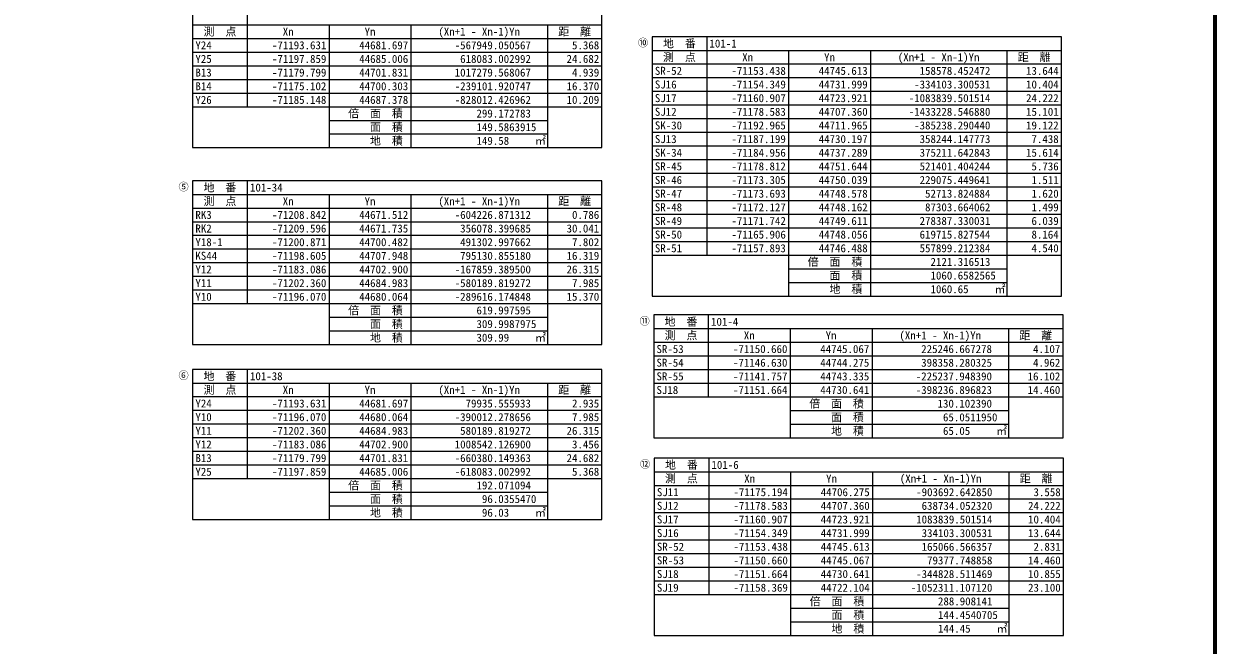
# Model space of a CAD drawing. Units: millimetres, scale not verified. Extents: x -618021 to 205570, y 4826 to 1743820.
# Drawn here: x 118247 to 205570, y 46791 to 92319 of the extents above; entities that cross this region are included whole.
import ezdxf
from ezdxf.enums import TextEntityAlignment as Align

# ---------------------------------------------------------------- set-up
doc = ezdxf.new("R2010")
doc.units = ezdxf.units.MM
doc.header["$LTSCALE"] = 250
for name, color, linetype, lineweight in [('図枠', 7, 'Continuous', 13), ('地番名', 7, 'Continuous', 13), ('求積表罫線', 7, 'Continuous', 13)]:
    doc.layers.add(name, color=color, linetype=linetype, lineweight=lineweight)
doc.layers.add('求積表固定文字', color=7, linetype='Continuous')
doc.layers.add('求積表項目文字', color=7, linetype='Continuous')
doc.styles.add('ＭＳ ゴシック', font='')
doc.styles.get('ＭＳ ゴシック').set_extended_font_data('MS Gothic')

msp = doc.modelspace()

# ---------------------------------------------------------------- linework, layer by layer
at = {"layer": '図枠', "lineweight": 70}
msp.add_lwpolyline([(5320.1, 4826.3), (205570.1, 4826.3), (205570.1, 143326.3), (5320.1, 143326.3)], close=True, dxfattribs=at)
at = {"layer": '求積表罫線'}
for p, q in [((134622.4, 93247.7), (134622.4, 86247.7)), ((130622.4, 92247.7), (160622.4, 92247.7)), ((140622.4, 92247.7), (140622.4, 83247.7)), ((146622.4, 92247.7), (146622.4, 83247.7)), ((156622.4, 92247.7), (156622.4, 83247.7)), ((130622.4, 91247.7), (160622.4, 91247.7)), ((168300.4, 91375.6), (168300.4, 75375.6)), ((130622.4, 90247.7), (160622.4, 90247.7)), ((164300.4, 90375.6), (194300.4, 90375.6)), ((174300.4, 90375.6), (174300.4, 72375.6)), ((180300.4, 90375.6), (180300.4, 72375.6)), ((190300.4, 90375.6), (190300.4, 72375.6)), ((130622.4, 89247.7), (160622.4, 89247.7)), ((164300.4, 89375.6), (194300.4, 89375.6)), ((130622.4, 88247.7), (160622.4, 88247.7)), ((164300.4, 88375.6), (194300.4, 88375.6)), ((164300.4, 87375.6), (194300.4, 87375.6)), ((130622.4, 87247.7), (160622.4, 87247.7)), ((130622.4, 86247.7), (160622.4, 86247.7)), ((164300.4, 86375.6), (194300.4, 86375.6)), ((140622.4, 85247.7), (156622.4, 85247.7)), ((164300.4, 85375.6), (194300.4, 85375.6)), ((140622.4, 84247.7), (156622.4, 84247.7)), ((164300.4, 84375.6), (194300.4, 84375.6)), ((164300.4, 83375.6), (194300.4, 83375.6)), ((164300.4, 82375.6), (194300.4, 82375.6)), ((164300.4, 81375.6), (194300.4, 81375.6)), ((134622.4, 80821.8), (134622.4, 71821.8)), ((164300.4, 80375.6), (194300.4, 80375.6)), ((130622.4, 79821.8), (160622.4, 79821.8)), ((140622.4, 79821.8), (140622.4, 68821.8)), ((146622.4, 79821.8), (146622.4, 68821.8)), ((156622.4, 79821.8), (156622.4, 68821.8)), ((130622.4, 78821.8), (160622.4, 78821.8)), ((164300.4, 79375.6), (194300.4, 79375.6)), ((130622.4, 77821.8), (160622.4, 77821.8)), ((164300.4, 78375.6), (194300.4, 78375.6)), ((164300.4, 77375.6), (194300.4, 77375.6)), ((130622.4, 76821.8), (160622.4, 76821.8)), ((164300.4, 76375.6), (194300.4, 76375.6)), ((130622.4, 75821.8), (160622.4, 75821.8)), ((164300.4, 75375.6), (194300.4, 75375.6)), ((130622.4, 74821.8), (160622.4, 74821.8)), ((174300.4, 74375.6), (190300.4, 74375.6)), ((130622.4, 73821.8), (160622.4, 73821.8)), ((174300.4, 73375.6), (190300.4, 73375.6)), ((130622.4, 72821.8), (160622.4, 72821.8)), ((130622.4, 71821.8), (160622.4, 71821.8)), ((140622.4, 70821.8), (156622.4, 70821.8)), ((168417.6, 70989.1), (168417.6, 64989.1)), ((164417.6, 69989.1), (194417.6, 69989.1)), ((174417.6, 69989.1), (174417.6, 61989.1)), ((180417.6, 69989.1), (180417.6, 61989.1)), ((190417.6, 69989.1), (190417.6, 61989.1)), ((140622.4, 69821.8), (156622.4, 69821.8)), ((164417.6, 68989.1), (194417.6, 68989.1)), ((164417.6, 67989.1), (194417.6, 67989.1)), ((134622.4, 67000.3), (134622.4, 59000.3)), ((164417.6, 66989.1), (194417.6, 66989.1)), ((130622.4, 66000.3), (160622.4, 66000.3)), ((140622.4, 66000.3), (140622.4, 56000.3)), ((146622.4, 66000.3), (146622.4, 56000.3)), ((156622.4, 66000.3), (156622.4, 56000.3)), ((164417.6, 65989.1), (194417.6, 65989.1)), ((130622.4, 65000.3), (160622.4, 65000.3)), ((164417.6, 64989.1), (194417.6, 64989.1)), ((130622.4, 64000.3), (160622.4, 64000.3)), ((174417.6, 63989.1), (190417.6, 63989.1)), ((130622.4, 63000.3), (160622.4, 63000.3)), ((174417.6, 62989.1), (190417.6, 62989.1)), ((130622.4, 62000.3), (160622.4, 62000.3)), ((130622.4, 61000.3), (160622.4, 61000.3)), ((168448.2, 60502.3), (168448.2, 50502.3)), ((130622.4, 60000.3), (160622.4, 60000.3)), ((164448.2, 59502.3), (194448.2, 59502.3)), ((174448.2, 59502.3), (174448.2, 47502.3)), ((180448.2, 59502.3), (180448.2, 47502.3)), ((190448.2, 59502.3), (190448.2, 47502.3)), ((130622.4, 59000.3), (160622.4, 59000.3)), ((140622.4, 58000.3), (156622.4, 58000.3)), ((164448.2, 58502.3), (194448.2, 58502.3)), ((140622.4, 57000.3), (156622.4, 57000.3)), ((164448.2, 57502.3), (194448.2, 57502.3)), ((164448.2, 56502.3), (194448.2, 56502.3)), ((164448.2, 55502.3), (194448.2, 55502.3)), ((164448.2, 54502.3), (194448.2, 54502.3)), ((164448.2, 53502.3), (194448.2, 53502.3)), ((164448.2, 52502.3), (194448.2, 52502.3)), ((164448.2, 51502.3), (194448.2, 51502.3)), ((164448.2, 50502.3), (194448.2, 50502.3)), ((174448.2, 49502.3), (190448.2, 49502.3)), ((174448.2, 48502.3), (190448.2, 48502.3))]:
    msp.add_line(p, q, dxfattribs=at)
at = {"layer": '求積表罫線', "lineweight": 18}
for points in [[(130622.4, 83247.7), (160622.4, 83247.7), (160622.4, 93247.7), (130622.4, 93247.7)], [(164300.4, 72375.6), (194300.4, 72375.6), (194300.4, 91375.6), (164300.4, 91375.6)], [(130622.4, 68821.8), (160622.4, 68821.8), (160622.4, 80821.8), (130622.4, 80821.8)], [(164417.6, 61989.1), (194417.6, 61989.1), (194417.6, 70989.1), (164417.6, 70989.1)], [(130622.4, 56000.3), (160622.4, 56000.3), (160622.4, 67000.3), (130622.4, 67000.3)], [(164448.2, 47502.3), (194448.2, 47502.3), (194448.2, 60502.3), (164448.2, 60502.3)]]:
    msp.add_lwpolyline(points, close=True, dxfattribs=at)

# ---------------------------------------------------------------- texts
at = {"layer": '地番名', "style": 'ＭＳ ゴシック'}
for s, p in [('⑩', (163634, 90491.3)), ('⑤', (129956, 79937.4)), ('⑪', (163751.2, 70104.7)), ('⑥', (129956, 66116)), ('⑫', (163781.8, 59617.9))]:
    msp.add_text(s, height=549.9, dxfattribs=at).set_placement(p, align=Align.BOTTOM_CENTER)
at = {"layer": '求積表固定文字', "style": 'ＭＳ ゴシック'}
for s, p in [('測\u3000点', (132622.4, 91747.7)), ('Xn', (137622.4, 91747.7)), ('Yn', (143622.4, 91747.7)), ('(Xn+1 - Xn-1)Yn', (151622.4, 91747.7)), ('距\u3000離', (158622.4, 91747.7)), ('地\u3000番', (166300.4, 90875.6)), ('測\u3000点', (166300.4, 89875.6)), ('Xn', (171300.4, 89875.6)), ('Yn', (177300.4, 89875.6)), ('(Xn+1 - Xn-1)Yn', (185300.4, 89875.6)), ('距\u3000離', (192300.4, 89875.6)), ('㎡', (156122.4, 83747.7)), ('地\u3000番', (132622.4, 80321.8)), ('測\u3000点', (132622.4, 79321.8)), ('Xn', (137622.4, 79321.8)), ('Yn', (143622.4, 79321.8)), ('(Xn+1 - Xn-1)Yn', (151622.4, 79321.8)), ('距\u3000離', (158622.4, 79321.8)), ('㎡', (189800.4, 72875.6)), ('地\u3000番', (166417.6, 70489.1)), ('測\u3000点', (166417.6, 69489.1)), ('距\u3000離', (192417.6, 69489.1)), ('㎡', (156122.4, 69321.8)), ('Xn', (171417.6, 69489.1)), ('Yn', (177417.6, 69489.1)), ('(Xn+1 - Xn-1)Yn', (185417.6, 69489.1)), ('地\u3000番', (132622.4, 66500.3)), ('測\u3000点', (132622.4, 65500.3)), ('Xn', (137622.4, 65500.3)), ('Yn', (143622.4, 65500.3)), ('(Xn+1 - Xn-1)Yn', (151622.4, 65500.3)), ('距\u3000離', (158622.4, 65500.3)), ('㎡', (189917.6, 62489.1)), ('地\u3000番', (166448.2, 60002.3)), ('測\u3000点', (166448.2, 59002.3)), ('距\u3000離', (192448.2, 59002.3)), ('Xn', (171448.2, 59002.3)), ('Yn', (177448.2, 59002.3)), ('(Xn+1 - Xn-1)Yn', (185448.2, 59002.3)), ('㎡', (156122.4, 56500.3)), ('㎡', (189948.2, 48002.3))]:
    msp.add_text(s, height=586.5, dxfattribs=at).set_placement(p, align=Align.MIDDLE_CENTER)
for s, p in [('倍\u3000面\u3000積 ', (146422.4, 85747.7)), ('面\u3000積 ', (146422.4, 84747.7)), ('地\u3000積 ', (146422.4, 83747.7)), ('倍\u3000面\u3000積 ', (180100.4, 74875.6)), ('面\u3000積 ', (180100.4, 73875.6)), ('地\u3000積 ', (180100.4, 72875.6)), ('倍\u3000面\u3000積 ', (146422.4, 71321.8)), ('面\u3000積 ', (146422.4, 70321.8)), ('地\u3000積 ', (146422.4, 69321.8)), ('倍\u3000面\u3000積 ', (180217.6, 64489.1)), ('面\u3000積 ', (180217.6, 63489.1)), ('地\u3000積 ', (180217.6, 62489.1)), ('倍\u3000面\u3000積 ', (146422.4, 58500.3)), ('面\u3000積 ', (146422.4, 57500.3)), ('地\u3000積 ', (146422.4, 56500.3)), ('倍\u3000面\u3000積 ', (180248.2, 50002.3)), ('面\u3000積 ', (180248.2, 49002.3)), ('地\u3000積 ', (180248.2, 48002.3))]:
    msp.add_text(s, height=586.5, dxfattribs=at).set_placement(p, align=Align.MIDDLE_RIGHT)
at = {"layer": '求積表項目文字', "style": 'ＭＳ ゴシック'}
for s, p in [('Y24', (130822.4, 90747.7)), ('.050567', (152622.4, 90747.7)), ('101-1', (168500.4, 90875.6)), ('Y25', (130822.4, 89747.7)), ('.002992', (152622.4, 89747.7)), ('SR-52', (164500.4, 88875.6)), ('.452472', (186300.4, 88875.6)), ('B13', (130822.4, 88747.7)), ('.568067', (152622.4, 88747.7)), ('B14', (130822.4, 87747.7)), ('.920747', (152622.4, 87747.7)), ('SJ16', (164500.4, 87875.6)), ('.300531', (186300.4, 87875.6)), ('Y26', (130822.4, 86747.7)), ('.426962', (152622.4, 86747.7)), ('SJ17', (164500.4, 86875.6)), ('.501514', (186300.4, 86875.6)), ('.172783', (152622.4, 85747.7)), ('SJ12', (164500.4, 85875.6)), ('.546880', (186300.4, 85875.6)), ('.5863915', (152622.4, 84747.7)), ('SK-30', (164500.4, 84875.6)), ('.290440', (186300.4, 84875.6)), ('.58', (152622.4, 83747.7)), ('SJ13', (164500.4, 83875.6)), ('.147773', (186300.4, 83875.6)), ('SK-34', (164500.4, 82875.6)), ('.642843', (186300.4, 82875.6)), ('SR-45', (164500.4, 81875.6)), ('.404244', (186300.4, 81875.6)), ('101-34', (134822.4, 80321.8)), ('SR-46', (164500.4, 80875.6)), ('.449641', (186300.4, 80875.6)), ('SR-47', (164500.4, 79875.6)), ('.824884', (186300.4, 79875.6)), ('RK3', (130822.4, 78321.8)), ('.871312', (152622.4, 78321.8)), ('SR-48', (164500.4, 78875.6)), ('.664062', (186300.4, 78875.6)), ('SR-49', (164500.4, 77875.6)), ('.330031', (186300.4, 77875.6)), ('RK2', (130822.4, 77321.8)), ('.399685', (152622.4, 77321.8)), ('SR-50', (164500.4, 76875.6)), ('.827544', (186300.4, 76875.6)), ('Y18-1', (130822.4, 76321.8)), ('.997662', (152622.4, 76321.8)), ('SR-51', (164500.4, 75875.6)), ('.212384', (186300.4, 75875.6)), ('KS44', (130822.4, 75321.8)), ('.855180', (152622.4, 75321.8)), ('.316513', (186300.4, 74875.6)), ('Y12', (130822.4, 74321.8)), ('.389500', (152622.4, 74321.8)), ('Y11', (130822.4, 73321.8)), ('.819272', (152622.4, 73321.8)), ('.6582565', (186300.4, 73875.6)), ('Y10', (130822.4, 72321.8)), ('.174848', (152622.4, 72321.8)), ('.65', (186300.4, 72875.6)), ('.997595', (152622.4, 71321.8)), ('101-4', (168617.6, 70489.1)), ('.9987975', (152622.4, 70321.8)), ('.99', (152622.4, 69321.8)), ('SR-53', (164617.6, 68489.1)), ('.667278', (186417.6, 68489.1)), ('SR-54', (164617.6, 67489.1)), ('.280325', (186417.6, 67489.1)), ('101-38', (134822.4, 66500.3)), ('SR-55', (164617.6, 66489.1)), ('.948390', (186417.6, 66489.1)), ('SJ18', (164617.6, 65489.1)), ('.896823', (186417.6, 65489.1)), ('Y24', (130822.4, 64500.3)), ('.555933', (152622.4, 64500.3)), ('.102390', (186417.6, 64489.1)), ('Y10', (130822.4, 63500.3)), ('.278656', (152622.4, 63500.3)), ('.0511950', (186417.6, 63489.1)), ('Y11', (130822.4, 62500.3)), ('.819272', (152622.4, 62500.3)), ('.05', (186417.6, 62489.1)), ('Y12', (130822.4, 61500.3)), ('.126900', (152622.4, 61500.3)), ('B13', (130822.4, 60500.3)), ('.149363', (152622.4, 60500.3)), ('101-6', (168648.2, 60002.3)), ('Y25', (130822.4, 59500.3)), ('.002992', (152622.4, 59500.3)), ('.071094', (152622.4, 58500.3)), ('.0355470', (152622.4, 57500.3)), ('SJ11', (164648.2, 58002.3)), ('.642850', (186448.2, 58002.3)), ('.03', (152622.4, 56500.3)), ('SJ12', (164648.2, 57002.3)), ('.052320', (186448.2, 57002.3)), ('SJ17', (164648.2, 56002.3)), ('.501514', (186448.2, 56002.3)), ('SJ16', (164648.2, 55002.3)), ('.300531', (186448.2, 55002.3)), ('SR-52', (164648.2, 54002.3)), ('.566357', (186448.2, 54002.3)), ('SR-53', (164648.2, 53002.3)), ('.748858', (186448.2, 53002.3)), ('SJ18', (164648.2, 52002.3)), ('.511469', (186448.2, 52002.3)), ('SJ19', (164648.2, 51002.3)), ('.107120', (186448.2, 51002.3)), ('.908141', (186448.2, 50002.3)), ('.4540705', (186448.2, 49002.3)), ('.45', (186448.2, 48002.3))]:
    msp.add_text(s, height=586.5, dxfattribs=at).set_placement(p, align=Align.MIDDLE_LEFT)
for s, p in [('-71193.631', (140422.4, 90747.7)), ('44681.697', (146422.4, 90747.7)), ('-567949', (152622.4, 90747.7)), ('5.368', (160422.4, 90747.7)), ('-71197.859', (140422.4, 89747.7)), ('44685.006', (146422.4, 89747.7)), ('618083', (152622.4, 89747.7)), ('24.682', (160422.4, 89747.7)), ('-71153.438', (174100.4, 88875.6)), ('44745.613', (180100.4, 88875.6)), ('158578', (186300.4, 88875.6)), ('13.644', (194100.4, 88875.6)), ('-71179.799', (140422.4, 88747.7)), ('44701.831', (146422.4, 88747.7)), ('1017279', (152622.4, 88747.7)), ('4.939', (160422.4, 88747.7)), ('-71175.102', (140422.4, 87747.7)), ('44700.303', (146422.4, 87747.7)), ('-239101', (152622.4, 87747.7)), ('16.370', (160422.4, 87747.7)), ('-71154.349', (174100.4, 87875.6)), ('44731.999', (180100.4, 87875.6)), ('-334103', (186300.4, 87875.6)), ('10.404', (194100.4, 87875.6)), ('-71185.148', (140422.4, 86747.7)), ('44687.378', (146422.4, 86747.7)), ('-828012', (152622.4, 86747.7)), ('10.209', (160422.4, 86747.7)), ('-71160.907', (174100.4, 86875.6)), ('44723.921', (180100.4, 86875.6)), ('-1083839', (186300.4, 86875.6)), ('24.222', (194100.4, 86875.6)), ('299', (152622.4, 85747.7)), ('-71178.583', (174100.4, 85875.6)), ('44707.360', (180100.4, 85875.6)), ('-1433228', (186300.4, 85875.6)), ('15.101', (194100.4, 85875.6)), ('149', (152622.4, 84747.7)), ('-71192.965', (174100.4, 84875.6)), ('44711.965', (180100.4, 84875.6)), ('-385238', (186300.4, 84875.6)), ('19.122', (194100.4, 84875.6)), ('149', (152622.4, 83747.7)), ('-71187.199', (174100.4, 83875.6)), ('44730.197', (180100.4, 83875.6)), ('358244', (186300.4, 83875.6)), ('7.438', (194100.4, 83875.6)), ('-71184.956', (174100.4, 82875.6)), ('44737.289', (180100.4, 82875.6)), ('375211', (186300.4, 82875.6)), ('15.614', (194100.4, 82875.6)), ('-71178.812', (174100.4, 81875.6)), ('44751.644', (180100.4, 81875.6)), ('521401', (186300.4, 81875.6)), ('5.736', (194100.4, 81875.6)), ('-71173.305', (174100.4, 80875.6)), ('44750.039', (180100.4, 80875.6)), ('229075', (186300.4, 80875.6)), ('1.511', (194100.4, 80875.6)), ('-71173.693', (174100.4, 79875.6)), ('44748.578', (180100.4, 79875.6)), ('52713', (186300.4, 79875.6)), ('1.620', (194100.4, 79875.6)), ('-71208.842', (140422.4, 78321.8)), ('44671.512', (146422.4, 78321.8)), ('-604226', (152622.4, 78321.8)), ('0.786', (160422.4, 78321.8)), ('-71172.127', (174100.4, 78875.6)), ('44748.162', (180100.4, 78875.6)), ('87303', (186300.4, 78875.6)), ('1.499', (194100.4, 78875.6)), ('-71171.742', (174100.4, 77875.6)), ('44749.611', (180100.4, 77875.6)), ('278387', (186300.4, 77875.6)), ('6.039', (194100.4, 77875.6)), ('-71209.596', (140422.4, 77321.8)), ('44671.735', (146422.4, 77321.8)), ('356078', (152622.4, 77321.8)), ('30.041', (160422.4, 77321.8)), ('-71165.906', (174100.4, 76875.6)), ('44748.056', (180100.4, 76875.6)), ('619715', (186300.4, 76875.6)), ('8.164', (194100.4, 76875.6)), ('-71200.871', (140422.4, 76321.8)), ('44700.482', (146422.4, 76321.8)), ('491302', (152622.4, 76321.8)), ('7.802', (160422.4, 76321.8)), ('-71157.893', (174100.4, 75875.6)), ('44746.488', (180100.4, 75875.6)), ('557899', (186300.4, 75875.6)), ('4.540', (194100.4, 75875.6)), ('-71198.605', (140422.4, 75321.8)), ('44707.948', (146422.4, 75321.8)), ('795130', (152622.4, 75321.8)), ('16.319', (160422.4, 75321.8)), ('2121', (186300.4, 74875.6)), ('-71183.086', (140422.4, 74321.8)), ('44702.900', (146422.4, 74321.8)), ('-167859', (152622.4, 74321.8)), ('26.315', (160422.4, 74321.8)), ('-71202.360', (140422.4, 73321.8)), ('44684.983', (146422.4, 73321.8)), ('-580189', (152622.4, 73321.8)), ('7.985', (160422.4, 73321.8)), ('1060', (186300.4, 73875.6)), ('-71196.070', (140422.4, 72321.8)), ('44680.064', (146422.4, 72321.8)), ('-289616', (152622.4, 72321.8)), ('15.370', (160422.4, 72321.8)), ('1060', (186300.4, 72875.6)), ('619', (152622.4, 71321.8)), ('309', (152622.4, 70321.8)), ('309', (152622.4, 69321.8)), ('-71150.660', (174217.6, 68489.1)), ('44745.067', (180217.6, 68489.1)), ('225246', (186417.6, 68489.1)), ('4.107', (194217.6, 68489.1)), ('-71146.630', (174217.6, 67489.1)), ('44744.275', (180217.6, 67489.1)), ('398358', (186417.6, 67489.1)), ('4.962', (194217.6, 67489.1)), ('-71141.757', (174217.6, 66489.1)), ('44743.335', (180217.6, 66489.1)), ('-225237', (186417.6, 66489.1)), ('16.102', (194217.6, 66489.1)), ('-71151.664', (174217.6, 65489.1)), ('44730.641', (180217.6, 65489.1)), ('-398236', (186417.6, 65489.1)), ('14.460', (194217.6, 65489.1)), ('-71193.631', (140422.4, 64500.3)), ('44681.697', (146422.4, 64500.3)), ('79935', (152622.4, 64500.3)), ('2.935', (160422.4, 64500.3)), ('130', (186417.6, 64489.1)), ('-71196.070', (140422.4, 63500.3)), ('44680.064', (146422.4, 63500.3)), ('-390012', (152622.4, 63500.3)), ('7.985', (160422.4, 63500.3)), ('65', (186417.6, 63489.1)), ('-71202.360', (140422.4, 62500.3)), ('44684.983', (146422.4, 62500.3)), ('580189', (152622.4, 62500.3)), ('26.315', (160422.4, 62500.3)), ('65', (186417.6, 62489.1)), ('-71183.086', (140422.4, 61500.3)), ('44702.900', (146422.4, 61500.3)), ('1008542', (152622.4, 61500.3)), ('3.456', (160422.4, 61500.3)), ('-71179.799', (140422.4, 60500.3)), ('44701.831', (146422.4, 60500.3)), ('-660380', (152622.4, 60500.3)), ('24.682', (160422.4, 60500.3)), ('-71197.859', (140422.4, 59500.3)), ('44685.006', (146422.4, 59500.3)), ('-618083', (152622.4, 59500.3)), ('5.368', (160422.4, 59500.3)), ('192', (152622.4, 58500.3)), ('96', (152622.4, 57500.3)), ('-71175.194', (174248.2, 58002.3)), ('44706.275', (180248.2, 58002.3)), ('-903692', (186448.2, 58002.3)), ('3.558', (194248.2, 58002.3)), ('96', (152622.4, 56500.3)), ('-71178.583', (174248.2, 57002.3)), ('44707.360', (180248.2, 57002.3)), ('638734', (186448.2, 57002.3)), ('24.222', (194248.2, 57002.3)), ('-71160.907', (174248.2, 56002.3)), ('44723.921', (180248.2, 56002.3)), ('1083839', (186448.2, 56002.3)), ('10.404', (194248.2, 56002.3)), ('-71154.349', (174248.2, 55002.3)), ('44731.999', (180248.2, 55002.3)), ('334103', (186448.2, 55002.3)), ('13.644', (194248.2, 55002.3)), ('-71153.438', (174248.2, 54002.3)), ('44745.613', (180248.2, 54002.3)), ('165066', (186448.2, 54002.3)), ('2.831', (194248.2, 54002.3)), ('-71150.660', (174248.2, 53002.3)), ('44745.067', (180248.2, 53002.3)), ('79377', (186448.2, 53002.3)), ('14.460', (194248.2, 53002.3)), ('-71151.664', (174248.2, 52002.3)), ('44730.641', (180248.2, 52002.3)), ('-344828', (186448.2, 52002.3)), ('10.855', (194248.2, 52002.3)), ('-71158.369', (174248.2, 51002.3)), ('44722.104', (180248.2, 51002.3)), ('-1052311', (186448.2, 51002.3)), ('23.100', (194248.2, 51002.3)), ('288', (186448.2, 50002.3)), ('144', (186448.2, 49002.3)), ('144', (186448.2, 48002.3))]:
    msp.add_text(s, height=586.5, dxfattribs=at).set_placement(p, align=Align.MIDDLE_RIGHT)

doc.saveas('drawing.dxf')
